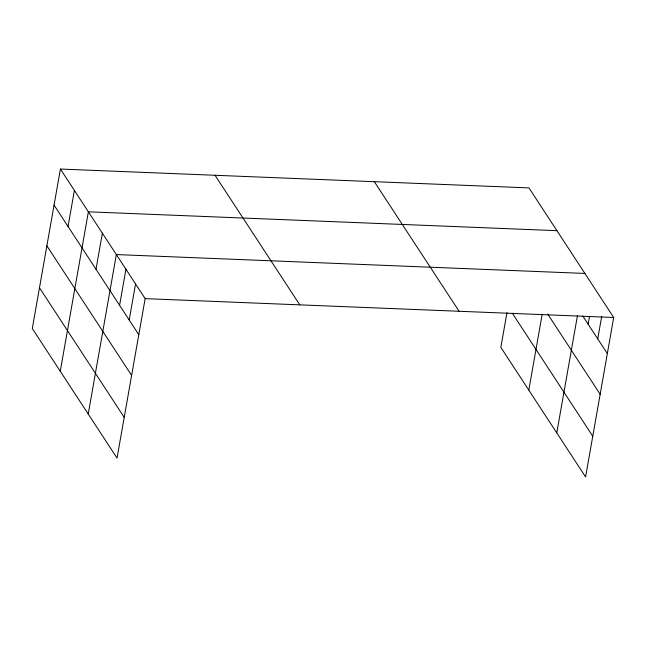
<?xml version="1.0" encoding="UTF-8"?>
<svg xmlns="http://www.w3.org/2000/svg" width="646" height="646" viewBox="0 0 646 646"><rect width="100%" height="100%" fill="white"/><g stroke="black" fill="none" stroke-linecap="round" stroke-linejoin="round"><path stroke-width="0.97" d="M60.417 169.05L32.3 328.507L117.039 458.095L145.156 298.638L60.417 169.05L528.961 187.905L613.7 317.493L585.583 476.95L500.844 347.362L506.981 312.599M68.04 226.488L74.395 190.425M60.264 371.272L88.381 211.807L556.925 230.67M96.004 269.253L102.359 233.19M88.227 414.038L116.345 254.572L584.888 273.436M119.591 305.324L125.946 269.261M129.192 320.012L135.547 283.949M528.808 390.127L542.188 314.279M556.771 432.893L577.484 315.45M588.135 324.179L589.507 316.387M597.736 338.867L601.692 316.451M145.156 298.638L613.7 317.493M582.797 316.023L607.345 353.556M547.687 314.029L600.158 394.278M512.326 313.221L592.762 436.228M374.341 181.679L459.08 311.267M215.037 175.268L299.776 304.855M54.062 205.105L138.793 334.693M46.875 245.827L131.614 375.415M39.479 287.785L124.218 417.373"/></g></svg>
